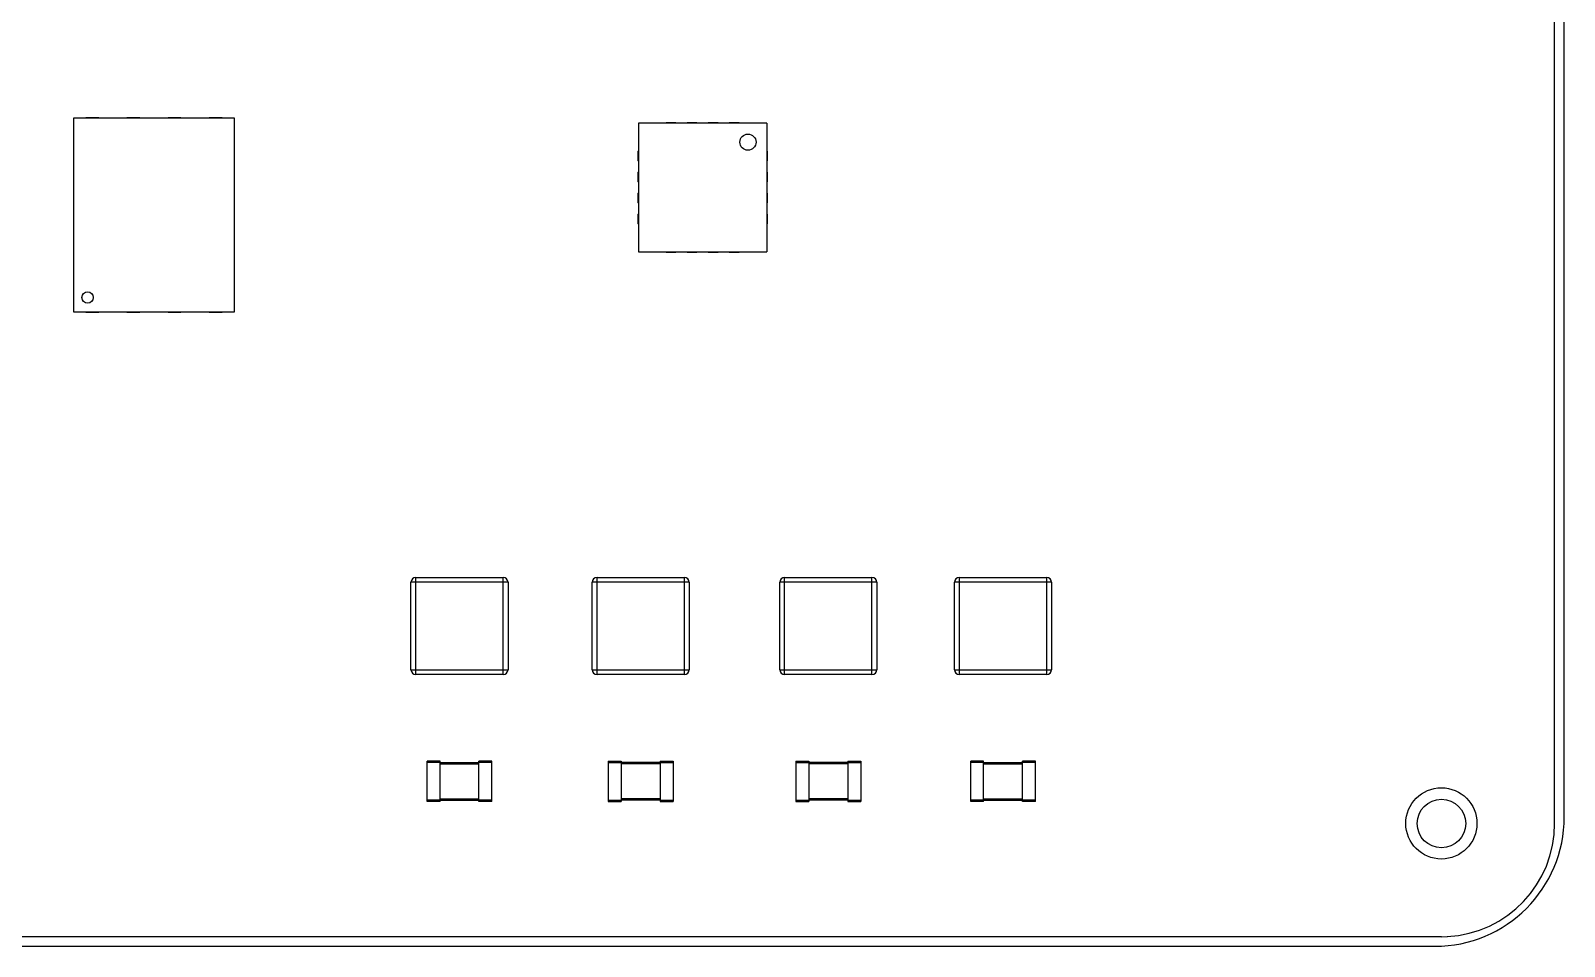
# Model space of a CAD drawing. Header units: millimetres. Extents: x -17 to 297, y -6 to 233.
# Drawn here: x 44.8 to 92.2, y 40.38 to 68.67 of the extents above; entities that cross this region are included whole.
import ezdxf

# ---------------------------------------------------------------- set-up
doc = ezdxf.new("R2010")
doc.units = ezdxf.units.MM
doc.header["$MEASUREMENT"] = 0
doc.layers.add('图层0000', color=7, linetype='Continuous', lineweight=25)

msp = doc.modelspace()

# ---------------------------------------------------------------- linework, layer by layer
at = {"layer": '图层0000', "color": 7, "linetype": 'Continuous', "lineweight": 25}
for p, q in [((91.902, 44.175), (91.902, 70.455)), ((92.202, 44.377), (92.202, 70.39)), ((46.117, 65.965), (46.117, 59.985)), ((51.097, 65.965), (46.117, 65.965)), ((46.902, 65.975), (46.502, 65.975)), ((48.172, 65.975), (47.772, 65.975)), ((49.442, 65.975), (49.042, 65.975)), ((50.712, 65.975), (50.312, 65.975)), ((51.097, 59.985), (51.097, 65.965)), ((67.555, 65.813), (63.58, 65.813)), ((63.58, 65.813), (63.58, 61.838)), ((64.442, 65.813), (64.442, 65.825)), ((64.742, 65.825), (64.442, 65.825)), ((64.742, 65.825), (64.742, 65.813)), ((65.092, 65.813), (65.092, 65.825)), ((65.392, 65.825), (65.092, 65.825)), ((65.392, 65.825), (65.392, 65.813)), ((65.742, 65.813), (65.742, 65.825)), ((66.042, 65.825), (65.742, 65.825)), ((66.042, 65.825), (66.042, 65.813)), ((66.392, 65.813), (66.392, 65.825)), ((66.692, 65.825), (66.392, 65.825)), ((66.692, 65.825), (66.692, 65.813)), ((67.555, 65.813), (67.555, 61.838)), ((63.567, 64.95), (63.58, 64.95)), ((63.567, 64.95), (63.567, 64.65)), ((67.567, 64.95), (67.555, 64.95)), ((67.567, 64.65), (67.567, 64.95)), ((63.58, 64.65), (63.567, 64.65)), ((67.567, 64.65), (67.555, 64.65)), ((63.567, 64.3), (63.58, 64.3)), ((63.567, 64.3), (63.567, 64)), ((63.58, 64), (63.567, 64)), ((67.567, 64.3), (67.555, 64.3)), ((67.567, 64), (67.555, 64)), ((67.567, 64), (67.567, 64.3)), ((63.567, 63.65), (63.58, 63.65)), ((63.567, 63.65), (63.567, 63.35)), ((67.567, 63.65), (67.555, 63.65)), ((67.567, 63.35), (67.567, 63.65)), ((63.58, 63.35), (63.567, 63.35)), ((67.567, 63.35), (67.555, 63.35)), ((63.567, 63), (63.58, 63)), ((63.567, 63), (63.567, 62.7)), ((63.58, 62.7), (63.567, 62.7)), ((67.567, 63), (67.555, 63)), ((67.567, 62.7), (67.555, 62.7)), ((67.567, 62.7), (67.567, 63)), ((63.58, 61.838), (67.555, 61.838)), ((64.442, 61.838), (64.442, 61.825)), ((64.442, 61.825), (64.742, 61.825)), ((64.742, 61.838), (64.742, 61.825)), ((65.092, 61.838), (65.092, 61.825)), ((65.092, 61.825), (65.392, 61.825)), ((65.392, 61.838), (65.392, 61.825)), ((65.742, 61.838), (65.742, 61.825)), ((65.742, 61.825), (66.042, 61.825)), ((66.042, 61.838), (66.042, 61.825)), ((66.392, 61.838), (66.392, 61.825)), ((66.392, 61.825), (66.692, 61.825)), ((66.692, 61.838), (66.692, 61.825)), ((46.117, 59.985), (51.097, 59.985)), ((46.502, 59.975), (46.902, 59.975)), ((47.772, 59.975), (48.172, 59.975)), ((49.042, 59.975), (49.442, 59.975)), ((50.312, 59.975), (50.712, 59.975)), ((56.702, 51.775), (59.402, 51.775)), ((56.702, 51.625), (56.702, 51.775)), ((59.402, 51.625), (59.402, 51.775)), ((62.302, 51.775), (65.002, 51.775)), ((62.302, 51.625), (62.302, 51.775)), ((65.002, 51.625), (65.002, 51.775)), ((68.102, 51.775), (70.802, 51.775)), ((68.102, 51.625), (68.102, 51.775)), ((70.802, 51.625), (70.802, 51.775)), ((73.502, 51.775), (76.202, 51.775)), ((73.502, 51.625), (73.502, 51.775)), ((76.202, 51.625), (76.202, 51.775)), ((56.542, 51.525), (56.552, 51.525)), ((56.542, 51.525), (56.542, 49.025)), ((56.552, 48.925), (56.552, 51.625)), ((56.702, 51.625), (56.552, 51.625)), ((56.702, 48.925), (56.702, 51.625)), ((59.402, 51.625), (56.702, 51.625)), ((59.402, 48.925), (59.402, 51.625)), ((59.552, 51.625), (59.402, 51.625)), ((59.552, 51.625), (59.552, 48.925)), ((59.552, 51.525), (59.562, 51.525)), ((59.562, 49.025), (59.562, 51.525)), ((62.142, 51.525), (62.152, 51.525)), ((62.142, 51.525), (62.142, 49.025)), ((62.152, 48.925), (62.152, 51.625)), ((62.302, 51.625), (62.152, 51.625)), ((62.302, 48.925), (62.302, 51.625)), ((65.002, 51.625), (62.302, 51.625)), ((65.002, 48.925), (65.002, 51.625)), ((65.152, 51.625), (65.002, 51.625)), ((65.152, 51.625), (65.152, 48.925)), ((65.152, 51.525), (65.162, 51.525)), ((65.162, 49.025), (65.162, 51.525)), ((67.942, 51.525), (67.952, 51.525)), ((67.942, 51.525), (67.942, 49.025)), ((67.952, 48.925), (67.952, 51.625)), ((68.102, 51.625), (67.952, 51.625)), ((68.102, 48.925), (68.102, 51.625)), ((70.802, 51.625), (68.102, 51.625)), ((70.802, 48.925), (70.802, 51.625)), ((70.952, 51.625), (70.802, 51.625)), ((70.952, 51.625), (70.952, 48.925)), ((70.952, 51.525), (70.962, 51.525)), ((70.962, 49.025), (70.962, 51.525)), ((73.342, 51.525), (73.352, 51.525)), ((73.342, 51.525), (73.342, 49.025)), ((73.352, 48.925), (73.352, 51.625)), ((73.502, 51.625), (73.352, 51.625)), ((73.502, 48.925), (73.502, 51.625)), ((76.202, 51.625), (73.502, 51.625)), ((76.202, 48.925), (76.202, 51.625)), ((76.352, 51.625), (76.202, 51.625)), ((76.352, 51.625), (76.352, 48.925)), ((76.352, 51.525), (76.362, 51.525)), ((76.362, 49.025), (76.362, 51.525)), ((56.542, 49.025), (56.552, 49.025)), ((56.552, 48.925), (56.702, 48.925)), ((56.702, 48.775), (56.702, 48.925)), ((56.702, 48.925), (59.402, 48.925)), ((59.402, 48.775), (59.402, 48.925)), ((59.402, 48.925), (59.552, 48.925)), ((59.552, 49.025), (59.562, 49.025)), ((62.142, 49.025), (62.152, 49.025)), ((62.152, 48.925), (62.302, 48.925)), ((62.302, 48.775), (62.302, 48.925)), ((62.302, 48.925), (65.002, 48.925)), ((65.002, 48.775), (65.002, 48.925)), ((65.002, 48.925), (65.152, 48.925)), ((65.152, 49.025), (65.162, 49.025)), ((67.942, 49.025), (67.952, 49.025)), ((67.952, 48.925), (68.102, 48.925)), ((68.102, 48.775), (68.102, 48.925)), ((68.102, 48.925), (70.802, 48.925)), ((70.802, 48.775), (70.802, 48.925)), ((70.802, 48.925), (70.952, 48.925)), ((70.952, 49.025), (70.962, 49.025)), ((73.342, 49.025), (73.352, 49.025)), ((73.352, 48.925), (73.502, 48.925)), ((73.502, 48.775), (73.502, 48.925)), ((73.502, 48.925), (76.202, 48.925)), ((76.202, 48.775), (76.202, 48.925)), ((76.202, 48.925), (76.352, 48.925)), ((76.352, 49.025), (76.362, 49.025)), ((59.402, 48.775), (56.702, 48.775)), ((65.002, 48.775), (62.302, 48.775)), ((70.802, 48.775), (68.102, 48.775)), ((76.202, 48.775), (73.502, 48.775)), ((57.052, 46.06), (57.052, 46.1)), ((57.452, 46.1), (57.052, 46.1)), ((57.052, 44.89), (57.052, 46.06)), ((57.452, 46.06), (57.052, 46.06)), ((57.452, 46.06), (57.452, 46.1)), ((57.452, 44.89), (57.452, 46.06)), ((57.452, 46.06), (58.652, 46.06)), ((57.452, 46.02), (58.652, 46.02)), ((58.652, 46.06), (58.652, 46.1)), ((59.052, 46.1), (58.652, 46.1)), ((58.652, 44.89), (58.652, 46.06)), ((59.052, 46.06), (58.652, 46.06)), ((59.052, 46.06), (59.052, 46.1)), ((59.052, 44.89), (59.052, 46.06)), ((62.652, 46.1), (63.052, 46.1)), ((62.652, 46.1), (62.652, 46.06)), ((62.652, 46.06), (62.652, 44.89)), ((62.652, 46.06), (63.052, 46.06)), ((63.052, 46.1), (63.052, 46.06)), ((64.252, 46.06), (63.052, 46.06)), ((63.052, 46.06), (63.052, 44.89)), ((64.252, 46.02), (63.052, 46.02)), ((64.252, 46.1), (64.652, 46.1)), ((64.252, 46.1), (64.252, 46.06)), ((64.252, 46.06), (64.252, 44.89)), ((64.252, 46.06), (64.652, 46.06)), ((64.652, 46.1), (64.652, 46.06)), ((64.652, 46.06), (64.652, 44.89)), ((68.452, 46.1), (68.852, 46.1)), ((68.452, 46.1), (68.452, 46.06)), ((68.452, 46.06), (68.452, 44.89)), ((68.452, 46.06), (68.852, 46.06)), ((68.852, 46.1), (68.852, 46.06)), ((70.052, 46.06), (68.852, 46.06)), ((68.852, 46.06), (68.852, 44.89)), ((70.052, 46.02), (68.852, 46.02)), ((70.052, 46.1), (70.452, 46.1)), ((70.052, 46.1), (70.052, 46.06)), ((70.052, 46.06), (70.052, 44.89)), ((70.052, 46.06), (70.452, 46.06)), ((70.452, 46.1), (70.452, 46.06)), ((70.452, 46.06), (70.452, 44.89)), ((73.852, 46.06), (73.852, 46.1)), ((74.252, 46.1), (73.852, 46.1)), ((73.852, 44.89), (73.852, 46.06)), ((74.252, 46.06), (73.852, 46.06)), ((74.252, 46.06), (74.252, 46.1)), ((74.252, 44.89), (74.252, 46.06)), ((74.252, 46.06), (75.452, 46.06)), ((74.252, 46.02), (75.452, 46.02)), ((75.452, 46.06), (75.452, 46.1)), ((75.852, 46.1), (75.452, 46.1)), ((75.452, 44.89), (75.452, 46.06)), ((75.852, 46.06), (75.452, 46.06)), ((75.852, 46.06), (75.852, 46.1)), ((75.852, 44.89), (75.852, 46.06)), ((57.052, 44.85), (57.052, 44.89)), ((57.452, 44.89), (57.052, 44.89)), ((57.452, 44.85), (57.052, 44.85)), ((57.452, 44.93), (58.652, 44.93)), ((57.452, 44.85), (57.452, 44.89)), ((57.452, 44.89), (58.652, 44.89)), ((58.652, 44.85), (58.652, 44.89)), ((59.052, 44.89), (58.652, 44.89)), ((59.052, 44.85), (58.652, 44.85)), ((59.052, 44.85), (59.052, 44.89)), ((62.652, 44.89), (62.652, 44.85)), ((62.652, 44.89), (63.052, 44.89)), ((62.652, 44.85), (63.052, 44.85)), ((64.252, 44.93), (63.052, 44.93)), ((64.252, 44.89), (63.052, 44.89)), ((63.052, 44.89), (63.052, 44.85)), ((64.252, 44.89), (64.252, 44.85)), ((64.252, 44.89), (64.652, 44.89)), ((64.252, 44.85), (64.652, 44.85)), ((64.652, 44.89), (64.652, 44.85)), ((68.452, 44.89), (68.452, 44.85)), ((68.452, 44.89), (68.852, 44.89)), ((68.452, 44.85), (68.852, 44.85)), ((70.052, 44.93), (68.852, 44.93)), ((70.052, 44.89), (68.852, 44.89)), ((68.852, 44.89), (68.852, 44.85)), ((70.052, 44.89), (70.052, 44.85)), ((70.052, 44.89), (70.452, 44.89)), ((70.052, 44.85), (70.452, 44.85)), ((70.452, 44.89), (70.452, 44.85)), ((73.852, 44.85), (73.852, 44.89)), ((74.252, 44.89), (73.852, 44.89)), ((74.252, 44.85), (73.852, 44.85)), ((74.252, 44.93), (75.452, 44.93)), ((74.252, 44.85), (74.252, 44.89)), ((74.252, 44.89), (75.452, 44.89)), ((75.452, 44.85), (75.452, 44.89)), ((75.852, 44.89), (75.452, 44.89)), ((75.852, 44.85), (75.452, 44.85)), ((75.852, 44.85), (75.852, 44.89)), ((88.402, 40.675), (5.902, 40.675)), ((6.902, 40.377), (88.202, 40.377)), ((88.402, 40.675), (88.586, 40.677))]:
    msp.add_line(p, q, dxfattribs=at)
for centre, radius in [((66.967, 65.225), 0.25), ((46.557, 60.425), 0.175), ((88.402, 44.175), 1.1), ((88.404, 44.171), 0.75)]:
    msp.add_circle(centre, radius, dxfattribs=at)
for centre, radius, start, end in [((56.702, 51.625), 0.15, 90, 180), ((59.402, 51.625), 0.15, 0, 90), ((62.302, 51.625), 0.15, 90, 180), ((65.002, 51.625), 0.15, 0, 90), ((68.102, 51.625), 0.15, 90, 180), ((70.802, 51.625), 0.15, 0, 90), ((73.502, 51.625), 0.15, 90, 180), ((76.202, 51.625), 0.15, 0, 90), ((56.702, 48.925), 0.15, 180, 270), ((59.402, 48.925), 0.15, 270, 0), ((62.302, 48.925), 0.15, 180, 270), ((65.002, 48.925), 0.15, 270, 0), ((68.102, 48.925), 0.15, 180, 270), ((70.802, 48.925), 0.15, 270, 0), ((73.502, 48.925), 0.15, 180, 270), ((76.202, 48.925), 0.15, 270, 0), ((88.202, 44.377), 4, 270, 0), ((88.404, 44.171), 3.498, 272.9715, 0.07)]:
    msp.add_arc(centre, radius, start, end, dxfattribs=at)

doc.saveas('drawing.dxf')
